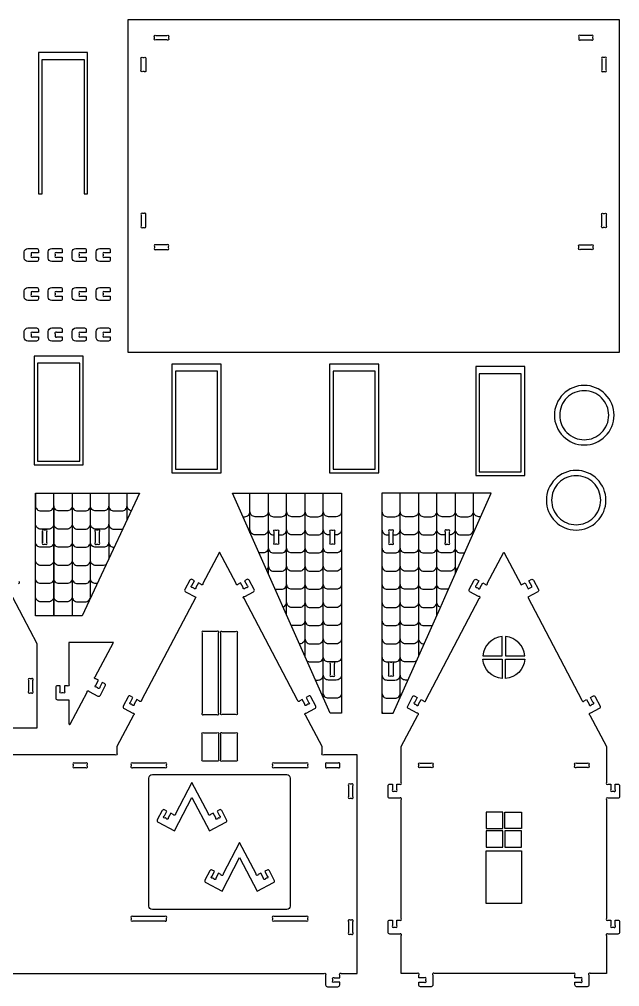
# Model space of a CAD drawing. Extents: x 0.8 to 43.3, y 2.5 to 30.1.
# Drawn here: x 26.15 to 43.26, y 2.48 to 30.07 of the extents above; entities that cross this region are included whole.
import ezdxf

# ---------------------------------------------------------------- set-up
doc = ezdxf.new("R2010")
doc.units = 0
doc.header["$MEASUREMENT"] = 0
doc.layers.add('LAYER1', color=18, linetype='CONTINUOUS')

msp = doc.modelspace()

# ---------------------------------------------------------------- linework, layer by layer
at = {"layer": 'LAYER1'}
for points in [[(43.246, 30.068), (43.246, 20.568), (29.246, 20.568), (29.246, 30.068)], [(26.792, 25.095), (26.792, 28.922), (27.992, 28.922), (27.992, 25.095), (28.092, 25.095), (28.092, 29.122), (26.692, 29.122), (26.692, 25.095)], [(27.965, 20.464), (26.565, 20.464), (26.565, 17.364), (27.965, 17.364)], [(27.865, 20.264), (26.665, 20.264), (26.665, 17.464), (27.865, 17.464)], [(31.896, 20.237), (30.496, 20.237), (30.496, 17.137), (31.896, 17.137)], [(36.389, 20.237), (34.989, 20.237), (34.989, 17.137), (36.389, 17.137)], [(40.553, 20.163), (39.153, 20.163), (39.153, 17.063), (40.553, 17.063)], [(31.796, 20.037), (30.596, 20.037), (30.596, 17.237), (31.796, 17.237)], [(36.289, 20.037), (35.089, 20.037), (35.089, 17.237), (36.289, 17.237)], [(40.453, 19.963), (39.253, 19.963), (39.253, 17.163), (40.453, 17.163)], [(29.572, 16.555), (27.938, 13.053), (26.806, 13.053), (26.605, 13.053), (26.605, 16.555)], [(35.005, 10.278), (32.219, 16.552), (35.33, 16.552), (35.33, 10.278)], [(38.34, 13.735), (39.591, 16.552), (36.48, 16.552), (36.48, 10.278), (36.805, 10.278), (38.137, 13.278)], [(39.924, 6.987), (39.924, 7.455), (39.455, 7.455), (39.455, 6.987)], [(39.986, 7.455), (40.455, 7.455), (40.455, 6.987), (39.986, 6.987)], [(39.455, 6.455), (39.924, 6.455), (39.924, 6.924), (39.455, 6.924)], [(40.455, 6.455), (40.455, 6.924), (39.986, 6.924), (39.986, 6.455)], [(40.455, 4.855), (39.455, 4.855), (39.455, 6.355), (40.455, 6.355)]]:
    msp.add_lwpolyline(points, close=True, dxfattribs=at)
for points in [[(30.04, 29.608), (30.351, 29.608, -1), (30.396, 29.564), (30.396, 29.528, -1), (30.351, 29.483), (30.04, 29.483, -1), (29.996, 29.528), (29.996, 29.564, -1)], [(42.14, 29.483), (42.451, 29.483, 1), (42.496, 29.528), (42.496, 29.564, 1), (42.451, 29.608), (42.14, 29.608, 1), (42.096, 29.564), (42.096, 29.528, 1)], [(29.746, 28.939), (29.746, 28.628, -1), (29.701, 28.583), (29.665, 28.583, -1), (29.621, 28.628), (29.621, 28.939, -1), (29.665, 28.983), (29.701, 28.983, -1)], [(42.746, 28.939), (42.746, 28.628, 1), (42.79, 28.583), (42.826, 28.583, 1), (42.871, 28.628), (42.871, 28.939, 1), (42.826, 28.983), (42.79, 28.983, 1)], [(29.621, 24.489), (29.621, 24.177, 1), (29.665, 24.133), (29.701, 24.133, 1), (29.746, 24.177), (29.746, 24.489, 1), (29.701, 24.533), (29.665, 24.533, 1)], [(42.871, 24.489), (42.871, 24.177, -1), (42.826, 24.133), (42.79, 24.133, -1), (42.746, 24.177), (42.746, 24.489, -1), (42.79, 24.533), (42.826, 24.533, -1)], [(26.637, 23.16), (26.387, 23.16, -0.414214), (26.287, 23.26), (26.287, 23.435, -0.414214), (26.387, 23.535), (26.637, 23.535, -0.414214), (26.687, 23.485), (26.687, 23.41), (26.531, 23.41, 1), (26.487, 23.366), (26.487, 23.33, 1), (26.531, 23.285), (26.687, 23.285), (26.687, 23.21, -0.414214)], [(27.32, 23.16), (27.07, 23.16, -0.414214), (26.97, 23.26), (26.97, 23.435, -0.414214), (27.07, 23.535), (27.32, 23.535, -0.414214), (27.37, 23.485), (27.37, 23.41), (27.214, 23.41, 1), (27.17, 23.366), (27.17, 23.33, 1), (27.214, 23.285), (27.37, 23.285), (27.37, 23.21, -0.414214)], [(28.002, 23.16), (27.752, 23.16, -0.414214), (27.652, 23.26), (27.652, 23.435, -0.414214), (27.752, 23.535), (28.002, 23.535, -0.414214), (28.052, 23.485), (28.052, 23.41), (27.896, 23.41, 1), (27.852, 23.366), (27.852, 23.33, 1), (27.896, 23.285), (28.052, 23.285), (28.052, 23.21, -0.414214)], [(28.685, 23.16), (28.435, 23.16, -0.414214), (28.335, 23.26), (28.335, 23.435, -0.414214), (28.435, 23.535), (28.685, 23.535, -0.414214), (28.735, 23.485), (28.735, 23.41), (28.579, 23.41, 1), (28.535, 23.366), (28.535, 23.33, 1), (28.579, 23.285), (28.735, 23.285), (28.735, 23.21, -0.414214)], [(30.04, 23.508), (30.351, 23.508, 1), (30.396, 23.552), (30.396, 23.589, 1), (30.351, 23.633), (30.04, 23.633, 1), (29.996, 23.589), (29.996, 23.552, 1)], [(42.451, 23.508), (42.14, 23.508, -1), (42.096, 23.552), (42.096, 23.589, -1), (42.14, 23.633), (42.451, 23.633, -1), (42.496, 23.589), (42.496, 23.552, -1)], [(26.637, 22.047), (26.387, 22.047, -0.414214), (26.287, 22.147), (26.287, 22.322, -0.414214), (26.387, 22.422), (26.637, 22.422, -0.414214), (26.687, 22.372), (26.687, 22.297), (26.531, 22.297, 1), (26.487, 22.253), (26.487, 22.217, 1), (26.531, 22.172), (26.687, 22.172), (26.687, 22.097, -0.414214)], [(27.32, 22.047), (27.07, 22.047, -0.414214), (26.97, 22.147), (26.97, 22.322, -0.414214), (27.07, 22.422), (27.32, 22.422, -0.414214), (27.37, 22.372), (27.37, 22.297), (27.214, 22.297, 1), (27.17, 22.253), (27.17, 22.217, 1), (27.214, 22.172), (27.37, 22.172), (27.37, 22.097, -0.414214)], [(28.002, 22.047), (27.752, 22.047, -0.414214), (27.652, 22.147), (27.652, 22.322, -0.414214), (27.752, 22.422), (28.002, 22.422, -0.414214), (28.052, 22.372), (28.052, 22.297), (27.896, 22.297, 1), (27.852, 22.253), (27.852, 22.217, 1), (27.896, 22.172), (28.052, 22.172), (28.052, 22.097, -0.414214)], [(28.685, 22.047), (28.435, 22.047, -0.414214), (28.335, 22.147), (28.335, 22.322, -0.414214), (28.435, 22.422), (28.685, 22.422, -0.414214), (28.735, 22.372), (28.735, 22.297), (28.579, 22.297, 1), (28.535, 22.253), (28.535, 22.217, 1), (28.579, 22.172), (28.735, 22.172), (28.735, 22.097, -0.414214)], [(26.637, 20.891), (26.387, 20.891, -0.414214), (26.287, 20.991), (26.287, 21.166, -0.414214), (26.387, 21.266), (26.637, 21.266, -0.414214), (26.687, 21.216), (26.687, 21.141), (26.531, 21.141, 1), (26.487, 21.096), (26.487, 21.06, 1), (26.531, 21.016), (26.687, 21.016), (26.687, 20.941, -0.414214)], [(27.32, 20.891), (27.07, 20.891, -0.414214), (26.97, 20.991), (26.97, 21.166, -0.414214), (27.07, 21.266), (27.32, 21.266, -0.414214), (27.37, 21.216), (27.37, 21.141), (27.214, 21.141, 1), (27.17, 21.096), (27.17, 21.06, 1), (27.214, 21.016), (27.37, 21.016), (27.37, 20.941, -0.414214)], [(28.002, 20.891), (27.752, 20.891, -0.414214), (27.652, 20.991), (27.652, 21.166, -0.414214), (27.752, 21.266), (28.002, 21.266, -0.414214), (28.052, 21.216), (28.052, 21.141), (27.896, 21.141, 1), (27.852, 21.096), (27.852, 21.06, 1), (27.896, 21.016), (28.052, 21.016), (28.052, 20.941, -0.414214)], [(28.685, 20.891), (28.435, 20.891, -0.414214), (28.335, 20.991), (28.335, 21.166, -0.414214), (28.435, 21.266), (28.685, 21.266, -0.414214), (28.735, 21.216), (28.735, 21.141), (28.579, 21.141, 1), (28.535, 21.096), (28.535, 21.06, 1), (28.579, 21.016), (28.735, 21.016), (28.735, 20.941, -0.414214)], [(42.246, 19.628, 0.414214), (41.396, 18.778, 0.414214), (42.246, 17.929, 0.414214), (43.095, 18.778, 0.414214)], [(42.246, 19.478, 0.414214), (41.546, 18.778, 0.414214), (42.246, 18.079, 0.414214), (42.945, 18.778, 0.414214)], [(42.015, 17.204, 0.414214), (41.166, 16.354, 0.414214), (42.015, 15.504, 0.414214), (42.865, 16.354, 0.414214)], [(42.015, 17.054, 0.414214), (41.316, 16.354, 0.414214), (42.015, 15.654, 0.414214), (42.715, 16.354, 0.414214)], [(26.806, 15.455), (26.806, 15.144, 1), (26.85, 15.099), (26.886, 15.099, 1), (26.931, 15.144), (26.931, 15.455, 1), (26.886, 15.5), (26.85, 15.5, 1)], [(28.306, 15.455), (28.306, 15.144, 1), (28.351, 15.099), (28.387, 15.099, 1), (28.432, 15.144), (28.432, 15.455, 1), (28.387, 15.5), (28.351, 15.5, 1)], [(33.529, 15.452), (33.529, 15.141, -1), (33.485, 15.096), (33.448, 15.096, -1), (33.404, 15.141), (33.404, 15.452, -1), (33.448, 15.497), (33.485, 15.497, -1)], [(35.13, 15.452), (35.13, 15.141, -1), (35.086, 15.096), (35.049, 15.096, -1), (35.005, 15.141), (35.005, 15.452, -1), (35.049, 15.497), (35.086, 15.497, -1)], [(36.68, 15.452), (36.68, 15.141, 1), (36.724, 15.096), (36.761, 15.096, 1), (36.805, 15.141), (36.805, 15.452, 1), (36.761, 15.497), (36.724, 15.497, 1)], [(38.281, 15.452), (38.281, 15.141, 1), (38.325, 15.096), (38.362, 15.096, 1), (38.406, 15.141), (38.406, 15.452, 1), (38.362, 15.497), (38.325, 15.497, 1)], [(40.634, 13.588), (42.181, 10.654, 1), (42.241, 10.636), (42.312, 10.674), (42.385, 10.536, 1), (42.445, 10.517), (42.477, 10.535, 1), (42.495, 10.594), (42.423, 10.732), (42.489, 10.767, -0.414214), (42.557, 10.746), (42.697, 10.481, -0.414214), (42.676, 10.413), (42.427, 10.282, 1), (42.409, 10.223), (42.88, 9.329), (42.88, 8.3, 1), (42.925, 8.255), (43.005, 8.255), (43.005, 8.1, 1), (43.05, 8.055), (43.086, 8.055, 1), (43.13, 8.1), (43.13, 8.255), (43.205, 8.255, -0.414214), (43.255, 8.205), (43.255, 7.905, -0.414214), (43.205, 7.855), (42.925, 7.855, 1), (42.88, 7.811), (42.88, 4.425, 1), (42.925, 4.38), (43.005, 4.38), (43.005, 4.225, 1), (43.05, 4.18), (43.086, 4.18, 1), (43.13, 4.225), (43.13, 4.38), (43.205, 4.38, -0.414214), (43.255, 4.33), (43.255, 4.03, -0.414214), (43.205, 3.98), (42.925, 3.98, 1), (42.88, 3.936), (42.88, 2.855), (42.425, 2.855, 1), (42.38, 2.811), (42.38, 2.53, -0.414214), (42.33, 2.48), (42.03, 2.48, -0.414214), (41.98, 2.53), (41.98, 2.605), (42.136, 2.605, 1), (42.18, 2.65), (42.18, 2.686, 1), (42.136, 2.73), (41.98, 2.73), (41.98, 2.811, 1), (41.936, 2.855), (37.974, 2.855, 1), (37.93, 2.811), (37.93, 2.53, -0.414214), (37.88, 2.48), (37.58, 2.48, -0.414214), (37.53, 2.53), (37.53, 2.605), (37.686, 2.605, 1), (37.73, 2.65), (37.73, 2.686, 1), (37.686, 2.73), (37.53, 2.73), (37.53, 2.811, 1), (37.486, 2.855), (37.03, 2.855), (37.03, 3.936, 1), (36.986, 3.98), (36.705, 3.98, -0.414214), (36.655, 4.03), (36.655, 4.33, -0.414214), (36.705, 4.38), (36.78, 4.38), (36.78, 4.225, 1), (36.824, 4.18), (36.861, 4.18, 1), (36.905, 4.225), (36.905, 4.38), (36.986, 4.38, 1), (37.03, 4.425), (37.03, 7.811, 1), (36.986, 7.855), (36.705, 7.855, -0.414214), (36.655, 7.905), (36.655, 8.205, -0.414214), (36.705, 8.255), (36.78, 8.255), (36.78, 8.1, 1), (36.824, 8.055), (36.861, 8.055, 1), (36.905, 8.1), (36.905, 8.255), (36.986, 8.255, 1), (37.03, 8.3), (37.03, 9.329), (37.501, 10.223, 1), (37.483, 10.282), (37.234, 10.413, -0.414214), (37.214, 10.481), (37.353, 10.746, -0.414214), (37.421, 10.767), (37.487, 10.732), (37.415, 10.594, 1), (37.433, 10.535), (37.466, 10.517, 1), (37.525, 10.536), (37.598, 10.674), (37.669, 10.636, 1), (37.729, 10.654), (39.256, 13.548, 1), (39.237, 13.608), (38.989, 13.739, -0.414214), (38.968, 13.807), (39.108, 14.072, -0.414214), (39.175, 14.093), (39.242, 14.058), (39.169, 13.92, 1), (39.188, 13.86), (39.22, 13.843, 1), (39.28, 13.862), (39.352, 14), (39.424, 13.962, 1), (39.484, 13.98), (39.955, 14.874), (40.447, 13.941), (40.558, 14), (40.651, 13.823), (40.762, 13.881), (40.668, 14.058), (40.735, 14.093, -0.414214), (40.802, 14.072), (40.942, 13.807, -0.414214), (40.921, 13.739)], [(31.354, 12.57), (31.354, 10.285, 1), (31.398, 10.241), (31.779, 10.241, 1), (31.823, 10.285), (31.823, 12.57, 1), (31.779, 12.614), (31.398, 12.614, 1)], [(32.354, 12.57), (32.354, 10.285, -1), (32.31, 10.241), (31.93, 10.241, -1), (31.885, 10.285), (31.885, 12.57, -1), (31.93, 12.614), (32.31, 12.614, -1)], [(39.905, 12.464, 0.366118), (39.357, 11.916), (39.905, 11.916)], [(40.005, 12.464), (40.005, 11.916), (40.553, 11.916, 0.366118)], [(27.56, 12.299), (27.56, 11.106, -1), (27.516, 11.062), (27.435, 11.062), (27.435, 10.906, -1), (27.391, 10.862), (27.354, 10.862, -1), (27.31, 10.906), (27.31, 11.062), (27.235, 11.062, 0.414214), (27.185, 11.012), (27.185, 10.712, 0.414214), (27.235, 10.662), (27.56, 10.662), (27.56, 9.98, 0.782614), (27.598, 9.971), (28.079, 10.883, -1), (28.139, 10.901), (28.387, 10.77, 0.414214), (28.455, 10.791), (28.595, 11.057, 0.414214), (28.574, 11.124), (28.507, 11.159), (28.435, 11.022, -1), (28.375, 11.003), (28.343, 11.02, -1), (28.324, 11.08), (28.397, 11.218), (28.325, 11.256, -1), (28.307, 11.315), (28.826, 12.299), (28.393, 12.299), (27.993, 12.299)], [(35.005, 11.69), (35.005, 11.378, 1), (35.049, 11.334), (35.086, 11.334, 1), (35.13, 11.378), (35.13, 11.69, 1), (35.086, 11.734), (35.049, 11.734, 1)], [(36.805, 11.69), (36.805, 11.378, -1), (36.761, 11.334), (36.724, 11.334, -1), (36.68, 11.378), (36.68, 11.69, -1), (36.724, 11.734), (36.761, 11.734, -1)], [(39.905, 11.269, -0.366118), (39.357, 11.816), (39.905, 11.816)], [(40.005, 11.269), (40.005, 11.816), (40.553, 11.816, -0.366118)], [(26.408, 11.218), (26.408, 10.906, 1), (26.452, 10.862), (26.489, 10.862, 1), (26.533, 10.906), (26.533, 11.218, 1), (26.489, 11.262), (26.452, 11.262, 1)], [(31.823, 9.68), (31.823, 8.961, -1), (31.779, 8.916), (31.398, 8.916, -1), (31.354, 8.961), (31.354, 9.68, -1), (31.398, 9.724), (31.779, 9.724, -1)], [(31.93, 9.724), (32.31, 9.724, -1), (32.354, 9.68), (32.354, 8.961, -1), (32.31, 8.916), (31.93, 8.916, -1), (31.885, 8.961), (31.885, 9.68, -1)], [(27.72, 8.73), (28.032, 8.73, 1), (28.076, 8.775), (28.076, 8.811, 1), (28.032, 8.855), (27.72, 8.855, 1), (27.676, 8.811), (27.676, 8.775, 1)], [(29.381, 8.73), (30.292, 8.73, 1), (30.336, 8.775), (30.336, 8.811, 1), (30.292, 8.855), (29.381, 8.855, 1), (29.336, 8.811), (29.336, 8.775, 1)], [(34.32, 8.855), (33.409, 8.855, 1), (33.365, 8.811), (33.365, 8.775, 1), (33.409, 8.73), (34.32, 8.73, 1), (34.365, 8.775), (34.365, 8.811, 1)], [(34.92, 8.73), (35.232, 8.73, 1), (35.276, 8.775), (35.276, 8.811, 1), (35.232, 8.855), (34.92, 8.855, 1), (34.876, 8.811), (34.876, 8.775, 1)], [(37.574, 8.855), (37.886, 8.855, -1), (37.93, 8.811), (37.93, 8.775, -1), (37.886, 8.73), (37.574, 8.73, -1), (37.53, 8.775), (37.53, 8.811, -1)], [(42.025, 8.855), (42.336, 8.855, -1), (42.38, 8.811), (42.38, 8.775, -1), (42.336, 8.73), (42.025, 8.73, -1), (41.98, 8.775), (41.98, 8.811, -1)], [(29.936, 8.53), (33.765, 8.53, -0.414214), (33.865, 8.43), (33.865, 4.78, -0.414214), (33.765, 4.68), (29.936, 4.68, -0.414214), (29.836, 4.78), (29.836, 8.43, -0.414214)], [(31.834, 7.291), (31.801, 7.274, -1), (31.742, 7.292), (31.669, 7.43), (31.597, 7.392, -1), (31.538, 7.411), (31.066, 8.305), (30.594, 7.411, -1), (30.534, 7.392), (30.463, 7.43), (30.39, 7.292, -1), (30.33, 7.274), (30.298, 7.291, -1), (30.279, 7.351), (30.352, 7.488), (30.286, 7.523, 0.414214), (30.218, 7.503), (30.078, 7.237, 0.414214), (30.099, 7.169), (30.564, 6.924), (31.066, 7.876), (31.568, 6.924), (32.033, 7.169, 0.414214), (32.054, 7.237), (31.914, 7.503, 0.414214), (31.846, 7.523), (31.78, 7.488), (31.852, 7.351, -1)], [(35.526, 8.211), (35.526, 7.9, 1), (35.57, 7.855), (35.607, 7.855, 1), (35.651, 7.9), (35.651, 8.211, 1), (35.607, 8.255), (35.57, 8.255, 1)], [(31.689, 5.557), (31.656, 5.574, -1), (31.638, 5.634), (31.711, 5.772), (31.644, 5.807, 0.414214), (31.577, 5.786), (31.437, 5.52, 0.414214), (31.458, 5.453), (31.922, 5.207), (32.424, 6.16), (32.927, 5.207), (33.391, 5.453, 0.414214), (33.412, 5.52), (33.272, 5.786, 0.414214), (33.205, 5.807), (33.138, 5.772), (33.211, 5.634, -1), (33.192, 5.574), (33.16, 5.557, -1), (33.1, 5.575), (33.028, 5.713), (32.956, 5.676, -1), (32.896, 5.694), (32.424, 6.588), (31.953, 5.694, -1), (31.893, 5.676), (31.821, 5.713), (31.749, 5.575, -1)], [(29.381, 4.355), (30.292, 4.355, 1), (30.336, 4.4), (30.336, 4.436, 1), (30.292, 4.48), (29.381, 4.48, 1), (29.336, 4.436), (29.336, 4.4, 1)], [(33.409, 4.355), (34.32, 4.355, 1), (34.365, 4.4), (34.365, 4.436, 1), (34.32, 4.48), (33.409, 4.48, 1), (33.365, 4.436), (33.365, 4.4, 1)], [(35.526, 4.336), (35.526, 4.025, 1), (35.57, 3.98), (35.607, 3.98, 1), (35.651, 4.025), (35.651, 4.336, 1), (35.607, 4.38), (35.57, 4.38, 1)]]:
    msp.add_lwpolyline(points, format="xyb", close=True, dxfattribs=at)
for points in [[(26.605, 16.555), (26.605, 16.197, 0.414214), (26.755, 16.047), (26.977, 16.047, 0.414214), (27.128, 16.197), (27.128, 16.555)], [(27.65, 16.555), (27.65, 16.197, -0.414214), (27.5, 16.047), (27.278, 16.047, -0.414214), (27.128, 16.197), (27.128, 16.555)], [(27.65, 16.555), (27.65, 16.197, 0.414214), (27.8, 16.047), (28.022, 16.047, 0.414214), (28.172, 16.197), (28.172, 16.555)], [(28.694, 16.555), (28.694, 16.197, -0.414214), (28.544, 16.047), (28.322, 16.047, -0.414214), (28.172, 16.197), (28.172, 16.555)], [(28.694, 16.555), (28.694, 16.197, 0.414214), (28.844, 16.047), (29.066, 16.047, 0.414214), (29.216, 16.197), (29.216, 16.555)], [(29.336, 16.05, -0.356178), (29.216, 16.197), (29.216, 16.555)], [(32.516, 15.884), (32.569, 15.884, 0.414214), (32.719, 16.034), (32.719, 16.552)], [(33.241, 16.552), (33.241, 16.034, -0.414214), (33.091, 15.884), (32.869, 15.884, -0.414214), (32.719, 16.034), (32.719, 16.552)], [(33.241, 16.552), (33.241, 16.034, 0.414214), (33.391, 15.884), (33.613, 15.884, 0.414214), (33.764, 16.034), (33.764, 16.552)], [(34.286, 16.552), (34.286, 16.034, -0.414214), (34.136, 15.884), (33.914, 15.884, -0.414214), (33.764, 16.034), (33.764, 16.552)], [(34.286, 16.552), (34.286, 16.034, 0.414214), (34.436, 15.884), (34.658, 15.884, 0.414214), (34.808, 16.034), (34.808, 16.552)], [(35.33, 16.552), (35.33, 16.034, -0.414214), (35.18, 15.884), (34.958, 15.884, -0.414214), (34.808, 16.034), (34.808, 16.552)], [(36.48, 16.552), (36.48, 16.034, 0.414214), (36.63, 15.884), (36.852, 15.884, 0.414214), (37.002, 16.034), (37.002, 16.552)], [(37.524, 16.552), (37.524, 16.034, -0.414214), (37.374, 15.884), (37.152, 15.884, -0.414214), (37.002, 16.034), (37.002, 16.552)], [(37.524, 16.552), (37.524, 16.034, 0.414214), (37.674, 15.884), (37.896, 15.884, 0.414214), (38.046, 16.034), (38.046, 16.552)], [(38.568, 16.552), (38.568, 16.034, -0.414214), (38.418, 15.884), (38.196, 15.884, -0.414214), (38.046, 16.034), (38.046, 16.552)], [(38.568, 16.552), (38.568, 16.034, 0.414214), (38.718, 15.884), (38.94, 15.884, 0.414214), (39.09, 16.034), (39.09, 16.552)], [(39.294, 15.884), (39.24, 15.884, -0.414214), (39.09, 16.034), (39.09, 16.552)], [(27.128, 16.197), (27.128, 15.679, -0.414214), (26.977, 15.529), (26.755, 15.529, -0.414214), (26.605, 15.679), (26.605, 16.197)], [(27.65, 16.197), (27.65, 15.679, -0.414214), (27.5, 15.529), (27.278, 15.529, -0.414214), (27.128, 15.679), (27.128, 16.197)], [(27.65, 16.197), (27.65, 15.679, 0.414214), (27.8, 15.529), (28.022, 15.529, 0.414214), (28.172, 15.679), (28.172, 16.197)], [(28.694, 16.197), (28.694, 15.679, -0.414214), (28.544, 15.529), (28.322, 15.529, -0.414214), (28.172, 15.679), (28.172, 16.197)], [(28.694, 16.197), (28.694, 15.679, 0.414214), (28.844, 15.529), (29.066, 15.529, 0.047441), (29.094, 15.531)], [(32.706, 15.455, 0.105656), (32.719, 15.516), (32.719, 16.034)], [(33.241, 16.034), (33.241, 15.516, -0.414214), (33.091, 15.366), (32.869, 15.366, -0.414214), (32.719, 15.516), (32.719, 16.034)], [(33.241, 16.034), (33.241, 15.516, 0.414214), (33.391, 15.366), (33.404, 15.366)], [(33.529, 15.366), (33.613, 15.366, 0.414214), (33.764, 15.516), (33.764, 16.034)], [(34.286, 16.034), (34.286, 15.516, -0.414214), (34.136, 15.366), (33.914, 15.366, -0.414214), (33.764, 15.516), (33.764, 16.034)], [(34.286, 16.034), (34.286, 15.516, 0.414214), (34.436, 15.366), (34.658, 15.366, 0.414214), (34.808, 15.516), (34.808, 16.034)], [(35.005, 15.366), (34.958, 15.366, -0.414214), (34.808, 15.516), (34.808, 16.034)], [(35.33, 16.034), (35.33, 15.516, -0.414214), (35.18, 15.366), (35.13, 15.366)], [(36.48, 16.034), (36.48, 15.516, 0.414214), (36.63, 15.366), (36.68, 15.366)], [(36.805, 15.366), (36.852, 15.366, 0.414214), (37.002, 15.516), (37.002, 16.034)], [(37.524, 16.034), (37.524, 15.516, -0.414214), (37.374, 15.366), (37.152, 15.366, -0.414214), (37.002, 15.516), (37.002, 16.034)], [(37.524, 16.034), (37.524, 15.516, 0.414214), (37.674, 15.366), (37.896, 15.366, 0.414214), (38.046, 15.516), (38.046, 16.034)], [(38.281, 15.366), (38.196, 15.366, -0.414214), (38.046, 15.516), (38.046, 16.034)], [(38.568, 16.034), (38.568, 15.516, -0.414214), (38.418, 15.366), (38.406, 15.366)], [(38.568, 16.034), (38.568, 15.516, 0.414214), (38.718, 15.366), (38.94, 15.366, 0.414214), (39.09, 15.516), (39.09, 16.034)], [(39.103, 15.455, -0.105656), (39.09, 15.516), (39.09, 16.034)], [(27.128, 15.679), (27.128, 15.161, -0.414214), (26.977, 15.011), (26.755, 15.011, -0.414214), (26.605, 15.161), (26.605, 15.679)], [(27.65, 15.679), (27.65, 15.161, -0.414214), (27.5, 15.011), (27.278, 15.011, -0.414214), (27.128, 15.161), (27.128, 15.679)], [(27.65, 15.679), (27.65, 15.161, 0.414214), (27.8, 15.011), (28.022, 15.011, 0.414214), (28.172, 15.161), (28.172, 15.679)], [(28.694, 15.679), (28.694, 15.161, -0.414214), (28.544, 15.011), (28.322, 15.011, -0.414214), (28.172, 15.161), (28.172, 15.679)], [(28.694, 15.679), (28.694, 15.161, 0.414214), (28.844, 15.011), (28.852, 15.011)], [(33.241, 15.516), (33.241, 14.999, -0.414214), (33.091, 14.849), (32.975, 14.849)], [(33.241, 15.516), (33.241, 14.999, 0.414214), (33.391, 14.849), (33.613, 14.849, 0.414214), (33.764, 14.999), (33.764, 15.516)], [(34.286, 15.516), (34.286, 14.999, -0.414214), (34.136, 14.849), (33.914, 14.849, -0.414214), (33.764, 14.999), (33.764, 15.516)], [(34.286, 15.516), (34.286, 14.999, 0.414214), (34.436, 14.849), (34.658, 14.849, 0.414214), (34.808, 14.999), (34.808, 15.516)], [(35.33, 15.516), (35.33, 14.999, -0.414214), (35.18, 14.849), (34.958, 14.849, -0.414214), (34.808, 14.999), (34.808, 15.516)], [(36.48, 15.516), (36.48, 14.999, 0.414214), (36.63, 14.849), (36.852, 14.849, 0.414214), (37.002, 14.999), (37.002, 15.516)], [(37.524, 15.516), (37.524, 14.999, -0.414214), (37.374, 14.849), (37.152, 14.849, -0.414214), (37.002, 14.999), (37.002, 15.516)], [(37.524, 15.516), (37.524, 14.999, 0.414214), (37.674, 14.849), (37.896, 14.849, 0.414214), (38.046, 14.999), (38.046, 15.516)], [(38.568, 15.516), (38.568, 14.999, -0.414214), (38.418, 14.849), (38.196, 14.849, -0.414214), (38.046, 14.999), (38.046, 15.516)], [(38.568, 15.516), (38.568, 14.999, 0.414214), (38.718, 14.849), (38.834, 14.849)], [(27.128, 15.161), (27.128, 14.643, -0.414214), (26.977, 14.493), (26.755, 14.493, -0.414214), (26.605, 14.643), (26.605, 15.161)], [(27.65, 15.161), (27.65, 14.643, -0.414214), (27.5, 14.493), (27.278, 14.493, -0.414214), (27.128, 14.643), (27.128, 15.161)], [(27.65, 15.161), (27.65, 14.643, 0.414214), (27.8, 14.493), (28.022, 14.493, 0.414214), (28.172, 14.643), (28.172, 15.161)], [(28.619, 14.514, -0.13254), (28.544, 14.493), (28.322, 14.493, -0.414214), (28.172, 14.643), (28.172, 15.161)], [(33.241, 14.999), (33.241, 14.481, -0.218341), (33.189, 14.367)], [(33.241, 14.999), (33.241, 14.481, 0.414214), (33.391, 14.331), (33.613, 14.331, 0.414214), (33.764, 14.481), (33.764, 14.999)], [(34.286, 14.999), (34.286, 14.481, -0.414214), (34.136, 14.331), (33.914, 14.331, -0.414214), (33.764, 14.481), (33.764, 14.999)], [(34.286, 14.999), (34.286, 14.481, 0.414214), (34.436, 14.331), (34.658, 14.331, 0.414214), (34.808, 14.481), (34.808, 14.999)], [(35.33, 14.999), (35.33, 14.481, -0.414214), (35.18, 14.331), (34.958, 14.331, -0.414214), (34.808, 14.481), (34.808, 14.999)], [(36.48, 14.999), (36.48, 14.481, 0.414214), (36.63, 14.331), (36.852, 14.331, 0.414214), (37.002, 14.481), (37.002, 14.999)], [(37.524, 14.999), (37.524, 14.481, -0.414214), (37.374, 14.331), (37.152, 14.331, -0.414214), (37.002, 14.481), (37.002, 14.999)], [(37.524, 14.999), (37.524, 14.481, 0.414214), (37.674, 14.331), (37.896, 14.331, 0.414214), (38.046, 14.481), (38.046, 14.999)], [(38.568, 14.999), (38.568, 14.481, -0.414214), (38.418, 14.331), (38.196, 14.331, -0.414214), (38.046, 14.481), (38.046, 14.999)], [(38.568, 14.999), (38.568, 14.481, 0.218341), (38.62, 14.367)], [(23.22, 2.855), (34.832, 2.855, -1), (34.876, 2.811), (34.876, 2.53, 0.414214), (34.926, 2.48), (35.226, 2.48, 0.414214), (35.276, 2.53), (35.276, 2.605), (35.12, 2.605, -1), (35.076, 2.65), (35.076, 2.686, -1), (35.12, 2.73), (35.276, 2.73), (35.276, 2.811, -1), (35.32, 2.855), (35.776, 2.855), (35.776, 9.092), (34.82, 9.092, -1), (34.776, 9.136), (34.776, 9.329), (34.304, 10.223, -1), (34.323, 10.282), (34.571, 10.413, 0.414214), (34.592, 10.481), (34.452, 10.746, 0.414214), (34.384, 10.767), (34.318, 10.732), (34.391, 10.594, -1), (34.372, 10.535), (34.34, 10.517, -1), (34.28, 10.536), (34.208, 10.674), (34.136, 10.636, -1), (34.076, 10.654), (32.55, 13.548, -1), (32.568, 13.608), (32.817, 13.739, 0.414214), (32.838, 13.807), (32.698, 14.072, 0.414214), (32.63, 14.093), (32.564, 14.058), (32.636, 13.92, -1), (32.618, 13.86), (32.586, 13.843, -1), (32.526, 13.862), (32.453, 14), (32.382, 13.962, -1), (32.322, 13.98), (31.85, 14.874), (31.379, 13.98, -1), (31.319, 13.962), (31.248, 14), (31.175, 13.862, -1), (31.115, 13.843), (31.083, 13.86, -1), (31.065, 13.92), (31.137, 14.058), (31.071, 14.093, 0.414214), (31.003, 14.072), (30.863, 13.807, 0.414214), (30.884, 13.739), (31.172, 13.588), (29.625, 10.654, -1), (29.565, 10.636), (29.493, 10.674), (29.421, 10.536, -1), (29.361, 10.517), (29.329, 10.535, -1), (29.31, 10.594), (29.383, 10.732), (29.316, 10.767, 0.414214), (29.249, 10.746), (29.109, 10.481, 0.414214), (29.13, 10.413), (29.378, 10.282, -1), (29.397, 10.223), (28.925, 9.329), (28.925, 9.136, -1), (28.881, 9.092), (22.276, 9.092)], [(27.128, 14.643), (27.128, 14.125, -0.414214), (26.977, 13.975), (26.755, 13.975, -0.414214), (26.605, 14.125), (26.605, 14.643)], [(27.65, 14.643), (27.65, 14.125, -0.414214), (27.5, 13.975), (27.278, 13.975, -0.414214), (27.128, 14.125), (27.128, 14.643)], [(27.65, 14.643), (27.65, 14.125, 0.414214), (27.8, 13.975), (28.022, 13.975, 0.414214), (28.172, 14.125), (28.172, 14.643)], [(28.368, 13.975), (28.322, 13.975, -0.414214), (28.172, 14.125), (28.172, 14.643)], [(33.435, 13.813), (33.613, 13.813, 0.414214), (33.764, 13.963), (33.764, 14.481)], [(34.286, 14.481), (34.286, 13.963, -0.414214), (34.136, 13.813), (33.914, 13.813, -0.414214), (33.764, 13.963), (33.764, 14.481)], [(34.286, 14.481), (34.286, 13.963, 0.414214), (34.436, 13.813), (34.658, 13.813, 0.414214), (34.808, 13.963), (34.808, 14.481)], [(35.33, 14.481), (35.33, 13.963, -0.414214), (35.18, 13.813), (34.958, 13.813, -0.414214), (34.808, 13.963), (34.808, 14.481)], [(36.48, 14.481), (36.48, 13.963, 0.414214), (36.63, 13.813), (36.852, 13.813, 0.414214), (37.002, 13.963), (37.002, 14.481)], [(37.524, 14.481), (37.524, 13.963, -0.414214), (37.374, 13.813), (37.152, 13.813, -0.414214), (37.002, 13.963), (37.002, 14.481)], [(37.524, 14.481), (37.524, 13.963, 0.414214), (37.674, 13.813), (37.896, 13.813, 0.414214), (38.046, 13.963), (38.046, 14.481)], [(38.374, 13.813), (38.196, 13.813, -0.414214), (38.046, 13.963), (38.046, 14.481)], [(27.128, 14.125), (27.128, 13.608, -0.414214), (26.977, 13.457), (26.755, 13.457, -0.414214), (26.605, 13.608), (26.605, 14.125)], [(27.65, 14.125), (27.65, 13.608, -0.414214), (27.5, 13.457), (27.278, 13.457, -0.414214), (27.128, 13.608), (27.128, 14.125)], [(27.65, 14.125), (27.65, 13.608, 0.414214), (27.8, 13.457), (28.022, 13.457, 0.414214), (28.172, 13.608), (28.172, 14.125)], [(28.178, 13.567, -0.0694), (28.172, 13.608), (28.172, 14.125)], [(26.124, 13.971, 0.414214), (26.145, 14.039)], [(33.662, 13.303, 0.321306), (33.764, 13.445), (33.764, 13.963)], [(34.286, 13.963), (34.286, 13.445, -0.414214), (34.136, 13.295), (33.914, 13.295, -0.414214), (33.764, 13.445), (33.764, 13.963)], [(34.286, 13.963), (34.286, 13.445, 0.414214), (34.436, 13.295), (34.658, 13.295, 0.414214), (34.808, 13.445), (34.808, 13.963)], [(35.33, 13.963), (35.33, 13.445, -0.414214), (35.18, 13.295), (34.958, 13.295, -0.414214), (34.808, 13.445), (34.808, 13.963)], [(36.48, 13.963), (36.48, 13.445, 0.414214), (36.63, 13.295), (36.852, 13.295, 0.414214), (37.002, 13.445), (37.002, 13.963)], [(37.524, 13.963), (37.524, 13.445, -0.414214), (37.374, 13.295), (37.152, 13.295, -0.414214), (37.002, 13.445), (37.002, 13.963)], [(37.524, 13.963), (37.524, 13.445, 0.414214), (37.674, 13.295), (37.896, 13.295, 0.414214), (38.046, 13.445), (38.046, 13.963)], [(38.148, 13.303, -0.321306), (38.046, 13.445), (38.046, 13.963)], [(23.656, 9.863), (26.658, 9.863), (26.658, 12.262), (25.857, 13.78, -1)], [(26.61, 13.053, -0.062017), (26.605, 13.09), (26.605, 13.608)], [(27.128, 13.608), (27.128, 13.09, -0.062017), (27.123, 13.053)], [(27.132, 13.053, -0.062017), (27.128, 13.09), (27.128, 13.608)], [(27.65, 13.608), (27.65, 13.09, -0.062017), (27.645, 13.053)], [(27.65, 13.608), (27.65, 13.09, 0.062017), (27.654, 13.053)], [(34.286, 13.445), (34.286, 12.927, -0.414214), (34.136, 12.777), (33.914, 12.777, -0.031775), (33.895, 12.778)], [(34.286, 13.445), (34.286, 12.927, 0.414214), (34.436, 12.777), (34.658, 12.777, 0.414214), (34.808, 12.927), (34.808, 13.445)], [(35.33, 13.445), (35.33, 12.927, -0.414214), (35.18, 12.777), (34.958, 12.777, -0.414214), (34.808, 12.927), (34.808, 13.445)], [(36.48, 13.445), (36.48, 12.927, 0.414214), (36.63, 12.777), (36.852, 12.777, 0.414214), (37.002, 12.927), (37.002, 13.445)], [(37.524, 13.445), (37.524, 12.927, -0.414214), (37.374, 12.777), (37.152, 12.777, -0.414214), (37.002, 12.927), (37.002, 13.445)], [(37.524, 13.445), (37.524, 12.927, 0.414214), (37.674, 12.777), (37.896, 12.777, 0.031775), (37.915, 12.778)], [(34.286, 12.927), (34.286, 12.409, -0.414214), (34.136, 12.259), (34.125, 12.259)], [(34.286, 12.927), (34.286, 12.409, 0.414214), (34.436, 12.259), (34.658, 12.259, 0.414214), (34.808, 12.409), (34.808, 12.927)], [(35.33, 12.927), (35.33, 12.409, -0.414214), (35.18, 12.259), (34.958, 12.259, -0.414214), (34.808, 12.409), (34.808, 12.927)], [(36.48, 12.927), (36.48, 12.409, 0.414214), (36.63, 12.259), (36.852, 12.259, 0.414214), (37.002, 12.409), (37.002, 12.927)], [(37.524, 12.927), (37.524, 12.409, -0.414214), (37.374, 12.259), (37.152, 12.259, -0.414214), (37.002, 12.409), (37.002, 12.927)], [(37.524, 12.927), (37.524, 12.409, 0.414214), (37.674, 12.259), (37.685, 12.259)], [(34.339, 11.777, 0.175964), (34.436, 11.742), (34.658, 11.742, 0.414214), (34.808, 11.892), (34.808, 12.409)], [(35.33, 12.409), (35.33, 11.892, -0.414214), (35.18, 11.742), (34.958, 11.742, -0.414214), (34.808, 11.892), (34.808, 12.409)], [(36.48, 12.409), (36.48, 11.892, 0.414214), (36.63, 11.742), (36.852, 11.742, 0.414214), (37.002, 11.892), (37.002, 12.409)], [(37.47, 11.777, -0.175964), (37.374, 11.742), (37.152, 11.742, -0.414214), (37.002, 11.892), (37.002, 12.409)], [(34.585, 11.224), (34.658, 11.224, 0.414214), (34.808, 11.374), (34.808, 11.892)], [(35.33, 11.892), (35.33, 11.374, -0.414214), (35.18, 11.224), (34.958, 11.224, -0.414214), (34.808, 11.374), (34.808, 11.892)], [(36.48, 11.892), (36.48, 11.374, 0.414214), (36.63, 11.224), (36.852, 11.224, 0.414214), (37.002, 11.374), (37.002, 11.892)], [(37.225, 11.224), (37.152, 11.224, -0.414214), (37.002, 11.374), (37.002, 11.892)], [(34.784, 10.775, 0.143371), (34.808, 10.856), (34.808, 11.374)], [(35.33, 11.374), (35.33, 10.856, -0.414214), (35.18, 10.706), (34.958, 10.706, -0.414214), (34.808, 10.856), (34.808, 11.374)], [(36.48, 11.374), (36.48, 10.856, 0.414214), (36.63, 10.706), (36.852, 10.706, 0.414214), (37.002, 10.856), (37.002, 11.374)], [(37.025, 10.775, -0.143371), (37.002, 10.856), (37.002, 11.374)], [(35.33, 10.856), (35.33, 10.338, -0.10326), (35.317, 10.278)], [(36.48, 10.856), (36.48, 10.338, 0.10326), (36.492, 10.278)]]:
    msp.add_lwpolyline(points, format="xyb", dxfattribs=at)
for points in [[(29.216, 15.793), (29.216, 16.197)], [(26.806, 15.144), (26.806, 15.455)], [(26.886, 15.5), (26.85, 15.5)], [(26.931, 15.144), (26.931, 15.455)], [(32.719, 15.426), (32.719, 15.516)], [(32.719, 15.426), (32.719, 15.516)], [(39.09, 15.426), (39.09, 15.516)], [(39.09, 15.426), (39.09, 15.516)], [(26.85, 15.099), (26.886, 15.099)], [(28.694, 15.161), (28.694, 14.673)], [(28.694, 15.161), (28.694, 14.673)], [(33.241, 14.481), (33.241, 14.25)], [(33.241, 14.481), (33.241, 14.25)], [(38.568, 14.481), (38.568, 14.25)], [(38.568, 14.481), (38.568, 14.25)], [(28.172, 13.554), (28.172, 13.608)], [(28.172, 13.554), (28.172, 13.608)], [(33.764, 13.074), (33.764, 13.445)], [(33.764, 13.074), (33.764, 13.445)], [(38.046, 13.074), (38.046, 13.445)], [(38.046, 13.074), (38.046, 13.445)], [(34.286, 12.409), (34.286, 11.898)], [(34.286, 12.409), (34.286, 11.898)], [(37.524, 12.409), (37.524, 11.898)], [(37.524, 12.409), (37.524, 11.898)], [(34.808, 10.722), (34.808, 10.856)], [(34.808, 10.722), (34.808, 10.856)], [(37.002, 10.722), (37.002, 10.856)], [(37.002, 10.722), (37.002, 10.856)], [(35.33, 10.338), (35.33, 10.278)], [(36.48, 10.338), (36.48, 10.278)]]:
    msp.add_lwpolyline(points, dxfattribs=at)

doc.saveas('drawing.dxf')
